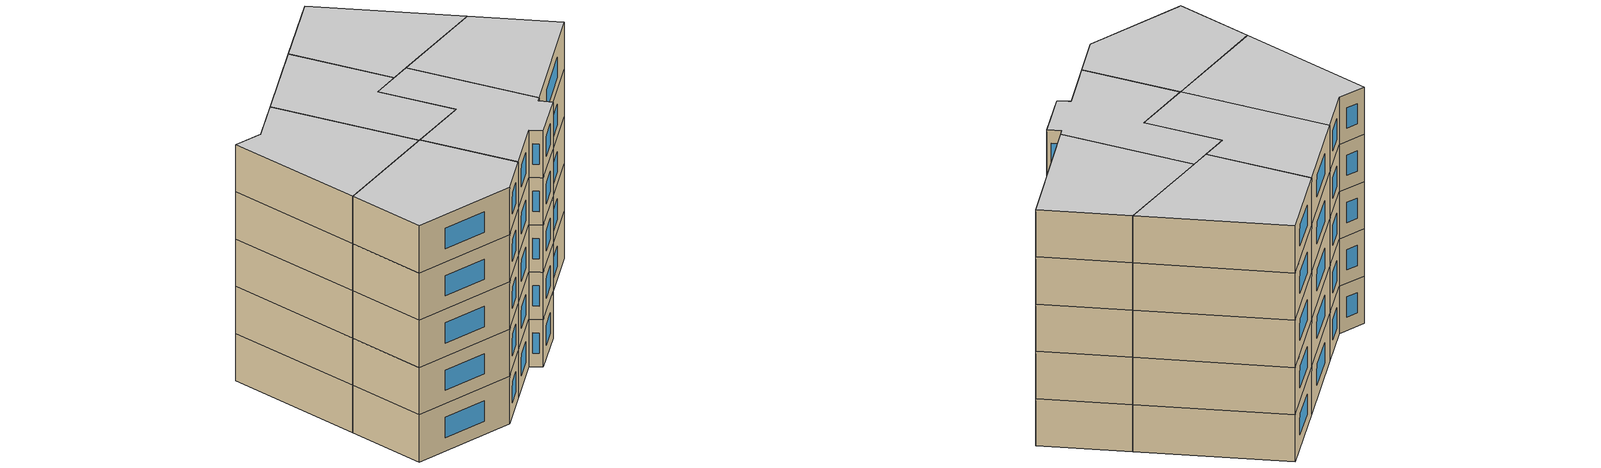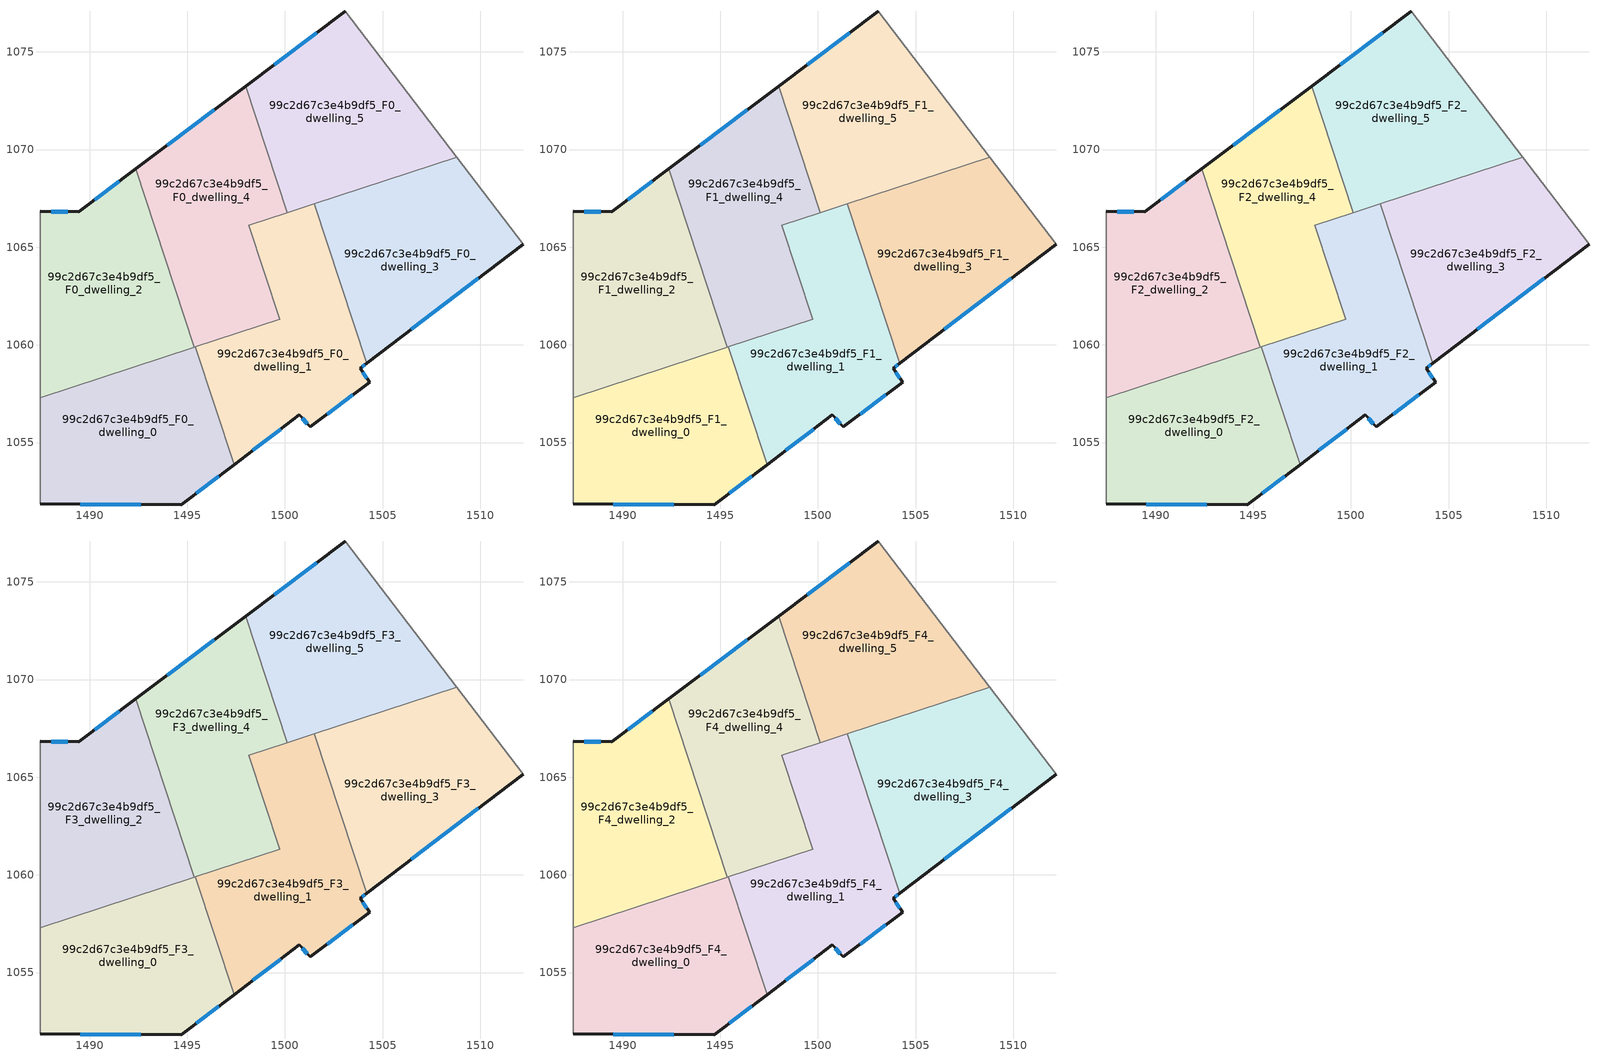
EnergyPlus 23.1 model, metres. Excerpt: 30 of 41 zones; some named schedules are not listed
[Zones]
99c2d67c3e4b9df5_F0_dwelling_0
 floor ground (EU_floor_Construction): 1495.42,1059.91 1497.4,1053.87 1494.7,1051.82 1487.46,1051.86 1487.46,1057.3 z0
 wall outside (EU_wall_Construction): 1487.46,1051.86 1494.7,1051.82 1497.4,1053.87 z0:3
 wall adiabatic (EU_wall_Construction): 1487.46,1057.3 1487.46,1051.86 z0:3
 wall to 99c2d67c3e4b9df5_F0_dwelling_1 (EU_wall_Construction): 1497.4,1053.87 1495.42,1059.91 z0:3
 wall to 99c2d67c3e4b9df5_F0_dwelling_2 (EU_wall_Construction): 1495.36,1059.89 1487.46,1057.3 z0:3
 wall to 99c2d67c3e4b9df5_F0_dwelling_4 (EU_wall_Construction): 1495.42,1059.91 1495.36,1059.89 z0:3
 window (EU_Window_Construction): 1495.47,1052.4 1496.63,1053.29 / 1489.53,1051.85 1492.63,1051.83 z0.86:2.14
99c2d67c3e4b9df5_F0_dwelling_1
 floor ground (EU_floor_Construction): 1501.51,1067.23 1504.19,1059.06 1503.85,1058.8 1504.34,1058.09 1501.3,1055.8 1500.74,1056.42 1497.4,1053.87 1495.42,1059.91 1499.73,1061.32 1498.15,1066.12 z0
 wall outside (EU_wall_Construction): 1497.4,1053.87 1500.74,1056.42 1501.3,1055.8 1504.34,1058.09 1503.85,1058.8 1504.19,1059.06 z0:3
 wall to 99c2d67c3e4b9df5_F0_dwelling_4 (EU_wall_Construction): 1500.11,1066.77 1498.15,1066.12 1499.73,1061.32 1495.42,1059.91 z0:3
 wall to 99c2d67c3e4b9df5_F0_dwelling_3 (EU_wall_Construction): 1504.19,1059.06 1501.51,1067.23 z0:3
 wall to 99c2d67c3e4b9df5_F0_dwelling_5 (EU_wall_Construction): 1501.51,1067.23 1500.11,1066.77 z0:3
 window (EU_Window_Construction): 1502.17,1056.45 1503.47,1057.44 / 1500.9,1056.24 1501.14,1055.98 / 1498.35,1054.6 1499.78,1055.69 / 1503.95,1058.87 1504.09,1058.98 / 1504.2,1058.29 1503.99,1058.59 z0.86:2.14
99c2d67c3e4b9df5_F0_dwelling_2
 floor ground (EU_floor_Construction): 1492.37,1069.01 1495.36,1059.89 1487.46,1057.3 1487.47,1066.83 1489.43,1066.81 z0
 wall outside (EU_wall_Construction): 1492.37,1069.01 1489.43,1066.81 1487.47,1066.83 z0:3
 wall to 99c2d67c3e4b9df5_F0_dwelling_4 (EU_wall_Construction): 1495.36,1059.89 1492.37,1069.01 z0:3
 wall adiabatic (EU_wall_Construction): 1487.47,1066.83 1487.46,1057.3 z0:3
 window (EU_Window_Construction): 1491.53,1068.38 1490.27,1067.44 / 1488.87,1066.82 1488.03,1066.83 z0.86:2.14
99c2d67c3e4b9df5_F0_dwelling_3
 floor ground (EU_floor_Construction): 1508.79,1069.61 1512.19,1065.16 1504.19,1059.06 1501.51,1067.23 z0
 wall outside (EU_wall_Construction): 1504.19,1059.06 1512.19,1065.16 z0:3
 wall adiabatic (EU_wall_Construction): 1512.19,1065.16 1508.79,1069.61 z0:3
 wall to 99c2d67c3e4b9df5_F0_dwelling_5 (EU_wall_Construction): 1508.79,1069.61 1501.51,1067.23 z0:3
 window (EU_Window_Construction): 1506.48,1060.8 1509.9,1063.42 z0.86:2.14
99c2d67c3e4b9df5_F0_dwelling_4
 floor ground (EU_floor_Construction): 1497.99,1073.24 1500.11,1066.77 1498.15,1066.12 1499.73,1061.32 1495.36,1059.89 1492.37,1069.01 z0
 wall outside (EU_wall_Construction): 1497.99,1073.24 1492.37,1069.01 z0:3
 wall to 99c2d67c3e4b9df5_F0_dwelling_5 (EU_wall_Construction): 1500.11,1066.77 1497.99,1073.24 z0:3
 window (EU_Window_Construction): 1496.38,1072.04 1493.97,1070.22 z0.86:2.14
99c2d67c3e4b9df5_F0_dwelling_5
 floor ground (EU_floor_Construction): 1503.09,1077.08 1508.79,1069.61 1500.11,1066.77 1497.99,1073.24 z0
 wall outside (EU_wall_Construction): 1503.09,1077.08 1497.99,1073.24 z0:3
 wall adiabatic (EU_wall_Construction): 1508.79,1069.61 1503.09,1077.08 z0:3
 window (EU_Window_Construction): 1501.64,1075.98 1499.45,1074.34 z0.86:2.14
99c2d67c3e4b9df5_F1_dwelling_0
 floor to 99c2d67c3e4b9df5_F0_dwelling_0 (EU_floor_Construction): 1495.42,1059.91 1497.4,1053.87 1494.7,1051.82 1487.46,1051.86 1487.46,1057.3 z3
 wall outside (EU_wall_Construction): 1487.46,1051.86 1494.7,1051.82 1497.4,1053.87 z3:6
 wall adiabatic (EU_wall_Construction): 1487.46,1057.3 1487.46,1051.86 z3:6
 wall to 99c2d67c3e4b9df5_F1_dwelling_1 (EU_wall_Construction): 1497.4,1053.87 1495.42,1059.91 z3:6
 wall to 99c2d67c3e4b9df5_F1_dwelling_2 (EU_wall_Construction): 1495.36,1059.89 1487.46,1057.3 z3:6
 wall to 99c2d67c3e4b9df5_F1_dwelling_4 (EU_wall_Construction): 1495.42,1059.91 1495.36,1059.89 z3:6
 window (EU_Window_Construction): 1495.47,1052.4 1496.63,1053.29 / 1489.53,1051.85 1492.63,1051.83 z3.86:5.14
99c2d67c3e4b9df5_F1_dwelling_1
 floor to 99c2d67c3e4b9df5_F0_dwelling_1 (EU_floor_Construction): 1501.51,1067.23 1504.19,1059.06 1503.85,1058.8 1504.34,1058.09 1501.3,1055.8 1500.74,1056.42 1497.4,1053.87 1495.42,1059.91 1499.73,1061.32 1498.15,1066.12 z3
 wall outside (EU_wall_Construction): 1497.4,1053.87 1500.74,1056.42 1501.3,1055.8 1504.34,1058.09 1503.85,1058.8 1504.19,1059.06 z3:6
 wall to 99c2d67c3e4b9df5_F1_dwelling_4 (EU_wall_Construction): 1500.11,1066.77 1498.15,1066.12 1499.73,1061.32 1495.42,1059.91 z3:6
 wall to 99c2d67c3e4b9df5_F1_dwelling_3 (EU_wall_Construction): 1504.19,1059.06 1501.51,1067.23 z3:6
 wall to 99c2d67c3e4b9df5_F1_dwelling_5 (EU_wall_Construction): 1501.51,1067.23 1500.11,1066.77 z3:6
 window (EU_Window_Construction): 1502.17,1056.45 1503.47,1057.44 / 1500.9,1056.24 1501.14,1055.98 / 1498.35,1054.6 1499.78,1055.69 / 1503.95,1058.87 1504.09,1058.98 / 1504.2,1058.29 1503.99,1058.59 z3.86:5.14
99c2d67c3e4b9df5_F1_dwelling_2
 floor to 99c2d67c3e4b9df5_F0_dwelling_2 (EU_floor_Construction): 1492.37,1069.01 1495.36,1059.89 1487.46,1057.3 1487.47,1066.83 1489.43,1066.81 z3
 wall outside (EU_wall_Construction): 1492.37,1069.01 1489.43,1066.81 1487.47,1066.83 z3:6
 wall to 99c2d67c3e4b9df5_F1_dwelling_4 (EU_wall_Construction): 1495.36,1059.89 1492.37,1069.01 z3:6
 wall adiabatic (EU_wall_Construction): 1487.47,1066.83 1487.46,1057.3 z3:6
 window (EU_Window_Construction): 1491.53,1068.38 1490.27,1067.44 / 1488.87,1066.82 1488.03,1066.83 z3.86:5.14
99c2d67c3e4b9df5_F1_dwelling_3
 floor to 99c2d67c3e4b9df5_F0_dwelling_3 (EU_floor_Construction): 1508.79,1069.61 1512.19,1065.16 1504.19,1059.06 1501.51,1067.23 z3
 wall outside (EU_wall_Construction): 1504.19,1059.06 1512.19,1065.16 z3:6
 wall adiabatic (EU_wall_Construction): 1512.19,1065.16 1508.79,1069.61 z3:6
 wall to 99c2d67c3e4b9df5_F1_dwelling_5 (EU_wall_Construction): 1508.79,1069.61 1501.51,1067.23 z3:6
 window (EU_Window_Construction): 1506.48,1060.8 1509.9,1063.42 z3.86:5.14
99c2d67c3e4b9df5_F1_dwelling_4
 floor to 99c2d67c3e4b9df5_F0_dwelling_4 (EU_floor_Construction): 1497.99,1073.24 1500.11,1066.77 1498.15,1066.12 1499.73,1061.32 1495.36,1059.89 1492.37,1069.01 z3
 wall outside (EU_wall_Construction): 1497.99,1073.24 1492.37,1069.01 z3:6
 wall to 99c2d67c3e4b9df5_F1_dwelling_5 (EU_wall_Construction): 1500.11,1066.77 1497.99,1073.24 z3:6
 window (EU_Window_Construction): 1496.38,1072.04 1493.97,1070.22 z3.86:5.14
99c2d67c3e4b9df5_F1_dwelling_5
 floor to 99c2d67c3e4b9df5_F0_dwelling_5 (EU_floor_Construction): 1503.09,1077.08 1508.79,1069.61 1500.11,1066.77 1497.99,1073.24 z3
 wall outside (EU_wall_Construction): 1503.09,1077.08 1497.99,1073.24 z3:6
 wall adiabatic (EU_wall_Construction): 1508.79,1069.61 1503.09,1077.08 z3:6
 window (EU_Window_Construction): 1501.64,1075.98 1499.45,1074.34 z3.86:5.14
99c2d67c3e4b9df5_F2_dwelling_0
 floor to 99c2d67c3e4b9df5_F1_dwelling_0 (EU_floor_Construction): 1495.42,1059.91 1497.4,1053.87 1494.7,1051.82 1487.46,1051.86 1487.46,1057.3 z6
 wall outside (EU_wall_Construction): 1487.46,1051.86 1494.7,1051.82 1497.4,1053.87 z6:9
 wall adiabatic (EU_wall_Construction): 1487.46,1057.3 1487.46,1051.86 z6:9
 wall to 99c2d67c3e4b9df5_F2_dwelling_1 (EU_wall_Construction): 1497.4,1053.87 1495.42,1059.91 z6:9
 wall to 99c2d67c3e4b9df5_F2_dwelling_2 (EU_wall_Construction): 1495.36,1059.89 1487.46,1057.3 z6:9
 wall to 99c2d67c3e4b9df5_F2_dwelling_4 (EU_wall_Construction): 1495.42,1059.91 1495.36,1059.89 z6:9
 window (EU_Window_Construction): 1495.47,1052.4 1496.63,1053.29 / 1489.53,1051.85 1492.63,1051.83 z6.86:8.14
99c2d67c3e4b9df5_F2_dwelling_1
 floor to 99c2d67c3e4b9df5_F1_dwelling_1 (EU_floor_Construction): 1501.51,1067.23 1504.19,1059.06 1503.85,1058.8 1504.34,1058.09 1501.3,1055.8 1500.74,1056.42 1497.4,1053.87 1495.42,1059.91 1499.73,1061.32 1498.15,1066.12 z6
 wall outside (EU_wall_Construction): 1497.4,1053.87 1500.74,1056.42 1501.3,1055.8 1504.34,1058.09 1503.85,1058.8 1504.19,1059.06 z6:9
 wall to 99c2d67c3e4b9df5_F2_dwelling_4 (EU_wall_Construction): 1500.11,1066.77 1498.15,1066.12 1499.73,1061.32 1495.42,1059.91 z6:9
 wall to 99c2d67c3e4b9df5_F2_dwelling_3 (EU_wall_Construction): 1504.19,1059.06 1501.51,1067.23 z6:9
 wall to 99c2d67c3e4b9df5_F2_dwelling_5 (EU_wall_Construction): 1501.51,1067.23 1500.11,1066.77 z6:9
 window (EU_Window_Construction): 1502.17,1056.45 1503.47,1057.44 / 1500.9,1056.24 1501.14,1055.98 / 1498.35,1054.6 1499.78,1055.69 / 1503.95,1058.87 1504.09,1058.98 / 1504.2,1058.29 1503.99,1058.59 z6.86:8.14
99c2d67c3e4b9df5_F2_dwelling_2
 floor to 99c2d67c3e4b9df5_F1_dwelling_2 (EU_floor_Construction): 1492.37,1069.01 1495.36,1059.89 1487.46,1057.3 1487.47,1066.83 1489.43,1066.81 z6
 wall outside (EU_wall_Construction): 1492.37,1069.01 1489.43,1066.81 1487.47,1066.83 z6:9
 wall to 99c2d67c3e4b9df5_F2_dwelling_4 (EU_wall_Construction): 1495.36,1059.89 1492.37,1069.01 z6:9
 wall adiabatic (EU_wall_Construction): 1487.47,1066.83 1487.46,1057.3 z6:9
 window (EU_Window_Construction): 1491.53,1068.38 1490.27,1067.44 / 1488.87,1066.82 1488.03,1066.83 z6.86:8.14
99c2d67c3e4b9df5_F2_dwelling_3
 floor to 99c2d67c3e4b9df5_F1_dwelling_3 (EU_floor_Construction): 1508.79,1069.61 1512.19,1065.16 1504.19,1059.06 1501.51,1067.23 z6
 wall outside (EU_wall_Construction): 1504.19,1059.06 1512.19,1065.16 z6:9
 wall adiabatic (EU_wall_Construction): 1512.19,1065.16 1508.79,1069.61 z6:9
 wall to 99c2d67c3e4b9df5_F2_dwelling_5 (EU_wall_Construction): 1508.79,1069.61 1501.51,1067.23 z6:9
 window (EU_Window_Construction): 1506.48,1060.8 1509.9,1063.42 z6.86:8.14
99c2d67c3e4b9df5_F2_dwelling_4
 floor to 99c2d67c3e4b9df5_F1_dwelling_4 (EU_floor_Construction): 1497.99,1073.24 1500.11,1066.77 1498.15,1066.12 1499.73,1061.32 1495.36,1059.89 1492.37,1069.01 z6
 wall outside (EU_wall_Construction): 1497.99,1073.24 1492.37,1069.01 z6:9
 wall to 99c2d67c3e4b9df5_F2_dwelling_5 (EU_wall_Construction): 1500.11,1066.77 1497.99,1073.24 z6:9
 window (EU_Window_Construction): 1496.38,1072.04 1493.97,1070.22 z6.86:8.14
99c2d67c3e4b9df5_F2_dwelling_5
 floor to 99c2d67c3e4b9df5_F1_dwelling_5 (EU_floor_Construction): 1503.09,1077.08 1508.79,1069.61 1500.11,1066.77 1497.99,1073.24 z6
 wall outside (EU_wall_Construction): 1503.09,1077.08 1497.99,1073.24 z6:9
 wall adiabatic (EU_wall_Construction): 1508.79,1069.61 1503.09,1077.08 z6:9
 window (EU_Window_Construction): 1501.64,1075.98 1499.45,1074.34 z6.86:8.14
99c2d67c3e4b9df5_F3_dwelling_0
 floor to 99c2d67c3e4b9df5_F2_dwelling_0 (EU_floor_Construction): 1495.42,1059.91 1497.4,1053.87 1494.7,1051.82 1487.46,1051.86 1487.46,1057.3 z9
 wall outside (EU_wall_Construction): 1487.46,1051.86 1494.7,1051.82 1497.4,1053.87 z9:12
 wall adiabatic (EU_wall_Construction): 1487.46,1057.3 1487.46,1051.86 z9:12
 wall to 99c2d67c3e4b9df5_F3_dwelling_1 (EU_wall_Construction): 1497.4,1053.87 1495.42,1059.91 z9:12
 wall to 99c2d67c3e4b9df5_F3_dwelling_2 (EU_wall_Construction): 1495.36,1059.89 1487.46,1057.3 z9:12
 wall to 99c2d67c3e4b9df5_F3_dwelling_4 (EU_wall_Construction): 1495.42,1059.91 1495.36,1059.89 z9:12
 window (EU_Window_Construction): 1495.47,1052.4 1496.63,1053.29 / 1489.53,1051.85 1492.63,1051.83 z9.86:11.14
99c2d67c3e4b9df5_F3_dwelling_1
 floor to 99c2d67c3e4b9df5_F2_dwelling_1 (EU_floor_Construction): 1501.51,1067.23 1504.19,1059.06 1503.85,1058.8 1504.34,1058.09 1501.3,1055.8 1500.74,1056.42 1497.4,1053.87 1495.42,1059.91 1499.73,1061.32 1498.15,1066.12 z9
 wall outside (EU_wall_Construction): 1497.4,1053.87 1500.74,1056.42 1501.3,1055.8 1504.34,1058.09 1503.85,1058.8 1504.19,1059.06 z9:12
 wall to 99c2d67c3e4b9df5_F3_dwelling_4 (EU_wall_Construction): 1500.11,1066.77 1498.15,1066.12 1499.73,1061.32 1495.42,1059.91 z9:12
 wall to 99c2d67c3e4b9df5_F3_dwelling_3 (EU_wall_Construction): 1504.19,1059.06 1501.51,1067.23 z9:12
 wall to 99c2d67c3e4b9df5_F3_dwelling_5 (EU_wall_Construction): 1501.51,1067.23 1500.11,1066.77 z9:12
 window (EU_Window_Construction): 1502.17,1056.45 1503.47,1057.44 / 1500.9,1056.24 1501.14,1055.98 / 1498.35,1054.6 1499.78,1055.69 / 1503.95,1058.87 1504.09,1058.98 / 1504.2,1058.29 1503.99,1058.59 z9.86:11.14
99c2d67c3e4b9df5_F3_dwelling_2
 floor to 99c2d67c3e4b9df5_F2_dwelling_2 (EU_floor_Construction): 1492.37,1069.01 1495.36,1059.89 1487.46,1057.3 1487.47,1066.83 1489.43,1066.81 z9
 wall outside (EU_wall_Construction): 1492.37,1069.01 1489.43,1066.81 1487.47,1066.83 z9:12
 wall to 99c2d67c3e4b9df5_F3_dwelling_4 (EU_wall_Construction): 1495.36,1059.89 1492.37,1069.01 z9:12
 wall adiabatic (EU_wall_Construction): 1487.47,1066.83 1487.46,1057.3 z9:12
 window (EU_Window_Construction): 1491.53,1068.38 1490.27,1067.44 / 1488.87,1066.82 1488.03,1066.83 z9.86:11.14
99c2d67c3e4b9df5_F3_dwelling_3
 floor to 99c2d67c3e4b9df5_F2_dwelling_3 (EU_floor_Construction): 1508.79,1069.61 1512.19,1065.16 1504.19,1059.06 1501.51,1067.23 z9
 wall outside (EU_wall_Construction): 1504.19,1059.06 1512.19,1065.16 z9:12
 wall adiabatic (EU_wall_Construction): 1512.19,1065.16 1508.79,1069.61 z9:12
 wall to 99c2d67c3e4b9df5_F3_dwelling_5 (EU_wall_Construction): 1508.79,1069.61 1501.51,1067.23 z9:12
 window (EU_Window_Construction): 1506.48,1060.8 1509.9,1063.42 z9.86:11.14
99c2d67c3e4b9df5_F3_dwelling_4
 floor to 99c2d67c3e4b9df5_F2_dwelling_4 (EU_floor_Construction): 1497.99,1073.24 1500.11,1066.77 1498.15,1066.12 1499.73,1061.32 1495.36,1059.89 1492.37,1069.01 z9
 wall outside (EU_wall_Construction): 1497.99,1073.24 1492.37,1069.01 z9:12
 wall to 99c2d67c3e4b9df5_F3_dwelling_5 (EU_wall_Construction): 1500.11,1066.77 1497.99,1073.24 z9:12
 window (EU_Window_Construction): 1496.38,1072.04 1493.97,1070.22 z9.86:11.14
99c2d67c3e4b9df5_F3_dwelling_5
 floor to 99c2d67c3e4b9df5_F2_dwelling_5 (EU_floor_Construction): 1503.09,1077.08 1508.79,1069.61 1500.11,1066.77 1497.99,1073.24 z9
 wall outside (EU_wall_Construction): 1503.09,1077.08 1497.99,1073.24 z9:12
 wall adiabatic (EU_wall_Construction): 1508.79,1069.61 1503.09,1077.08 z9:12
 window (EU_Window_Construction): 1501.64,1075.98 1499.45,1074.34 z9.86:11.14
99c2d67c3e4b9df5_F4_dwelling_0
 floor to 99c2d67c3e4b9df5_F3_dwelling_0 (EU_floor_Construction): 1495.42,1059.91 1497.4,1053.87 1494.7,1051.82 1487.46,1051.86 1487.46,1057.3 z12
 wall outside (EU_wall_Construction): 1487.46,1051.86 1494.7,1051.82 1497.4,1053.87 z12:15
 wall adiabatic (EU_wall_Construction): 1487.46,1057.3 1487.46,1051.86 z12:15
 wall to 99c2d67c3e4b9df5_F4_dwelling_1 (EU_wall_Construction): 1497.4,1053.87 1495.42,1059.91 z12:15
 wall to 99c2d67c3e4b9df5_F4_dwelling_2 (EU_wall_Construction): 1495.36,1059.89 1487.46,1057.3 z12:15
 wall to 99c2d67c3e4b9df5_F4_dwelling_4 (EU_wall_Construction): 1495.42,1059.91 1495.36,1059.89 z12:15
 window (EU_Window_Construction): 1495.47,1052.4 1496.63,1053.29 / 1489.53,1051.85 1492.63,1051.83 z12.86:14.14
 ceiling to 99c2d67c3e4b9df5_F5_dwelling_0 (EU_floor_Construction): 1497.4,1053.87 1495.42,1059.91 1487.46,1057.3 1487.46,1051.86 1494.7,1051.82 z15
99c2d67c3e4b9df5_F4_dwelling_1
 floor to 99c2d67c3e4b9df5_F3_dwelling_1 (EU_floor_Construction): 1501.51,1067.23 1504.19,1059.06 1503.85,1058.8 1504.34,1058.09 1501.3,1055.8 1500.74,1056.42 1497.4,1053.87 1495.42,1059.91 1499.73,1061.32 1498.15,1066.12 z12
 wall outside (EU_wall_Construction): 1497.4,1053.87 1500.74,1056.42 1501.3,1055.8 1504.34,1058.09 1503.85,1058.8 1504.19,1059.06 z12:15
 wall to 99c2d67c3e4b9df5_F4_dwelling_4 (EU_wall_Construction): 1500.11,1066.77 1498.15,1066.12 1499.73,1061.32 1495.42,1059.91 z12:15
 wall to 99c2d67c3e4b9df5_F4_dwelling_3 (EU_wall_Construction): 1504.19,1059.06 1501.51,1067.23 z12:15
 wall to 99c2d67c3e4b9df5_F4_dwelling_5 (EU_wall_Construction): 1501.51,1067.23 1500.11,1066.77 z12:15
 window (EU_Window_Construction): 1502.17,1056.45 1503.47,1057.44 / 1500.9,1056.24 1501.14,1055.98 / 1498.35,1054.6 1499.78,1055.69 / 1503.95,1058.87 1504.09,1058.98 / 1504.2,1058.29 1503.99,1058.59 z12.86:14.14
 ceiling to 99c2d67c3e4b9df5_F5_dwelling_1 (EU_floor_Construction): 1501.3,1055.8 1504.34,1058.09 1503.85,1058.8 1504.19,1059.06 1501.51,1067.23 1498.15,1066.12 1499.73,1061.32 1495.42,1059.91 1497.4,1053.87 1500.74,1056.42 z15
99c2d67c3e4b9df5_F4_dwelling_2
 floor to 99c2d67c3e4b9df5_F3_dwelling_2 (EU_floor_Construction): 1492.37,1069.01 1495.36,1059.89 1487.46,1057.3 1487.47,1066.83 1489.43,1066.81 z12
 wall outside (EU_wall_Construction): 1492.37,1069.01 1489.43,1066.81 1487.47,1066.83 z12:15
 wall to 99c2d67c3e4b9df5_F4_dwelling_4 (EU_wall_Construction): 1495.36,1059.89 1492.37,1069.01 z12:15
 wall adiabatic (EU_wall_Construction): 1487.47,1066.83 1487.46,1057.3 z12:15
 window (EU_Window_Construction): 1491.53,1068.38 1490.27,1067.44 / 1488.87,1066.82 1488.03,1066.83 z12.86:14.14
 ceiling to 99c2d67c3e4b9df5_F5_dwelling_2 (EU_floor_Construction): 1495.36,1059.89 1492.37,1069.01 1489.43,1066.81 1487.47,1066.83 1487.46,1057.3 z15
99c2d67c3e4b9df5_F4_dwelling_3
 floor to 99c2d67c3e4b9df5_F3_dwelling_3 (EU_floor_Construction): 1508.79,1069.61 1512.19,1065.16 1504.19,1059.06 1501.51,1067.23 z12
 wall outside (EU_wall_Construction): 1504.19,1059.06 1512.19,1065.16 z12:15
 wall adiabatic (EU_wall_Construction): 1512.19,1065.16 1508.79,1069.61 z12:15
 wall to 99c2d67c3e4b9df5_F4_dwelling_5 (EU_wall_Construction): 1508.79,1069.61 1501.51,1067.23 z12:15
 window (EU_Window_Construction): 1506.48,1060.8 1509.9,1063.42 z12.86:14.14
 ceiling to 99c2d67c3e4b9df5_F5_dwelling_3 (EU_floor_Construction): 1512.19,1065.16 1508.79,1069.61 1501.51,1067.23 1504.19,1059.06 z15
99c2d67c3e4b9df5_F4_dwelling_4
 floor to 99c2d67c3e4b9df5_F3_dwelling_4 (EU_floor_Construction): 1497.99,1073.24 1500.11,1066.77 1498.15,1066.12 1499.73,1061.32 1495.36,1059.89 1492.37,1069.01 z12
 wall outside (EU_wall_Construction): 1497.99,1073.24 1492.37,1069.01 z12:15
 wall to 99c2d67c3e4b9df5_F4_dwelling_5 (EU_wall_Construction): 1500.11,1066.77 1497.99,1073.24 z12:15
 window (EU_Window_Construction): 1496.38,1072.04 1493.97,1070.22 z12.86:14.14
 ceiling to 99c2d67c3e4b9df5_F5_dwelling_4 (EU_floor_Construction): 1499.73,1061.32 1498.15,1066.12 1500.11,1066.77 1497.99,1073.24 1492.37,1069.01 1495.36,1059.89 z15
99c2d67c3e4b9df5_F4_dwelling_5
 floor to 99c2d67c3e4b9df5_F3_dwelling_5 (EU_floor_Construction): 1503.09,1077.08 1508.79,1069.61 1500.11,1066.77 1497.99,1073.24 z12
 wall outside (EU_wall_Construction): 1503.09,1077.08 1497.99,1073.24 z12:15
 wall adiabatic (EU_wall_Construction): 1508.79,1069.61 1503.09,1077.08 z12:15
 window (EU_Window_Construction): 1501.64,1075.98 1499.45,1074.34 z12.86:14.14
 ceiling to 99c2d67c3e4b9df5_F5_dwelling_5 (EU_floor_Construction): 1508.79,1069.61 1503.09,1077.08 1497.99,1073.24 1500.11,1066.77 z15
[Building]
EU S2 Campaign: North Axis=0; Terrain=City; Solar Distribution=FullExterior
[Site:Location]
Helsinki-Vantaa.AP: Latitude=60.317; Longitude=24.963; Time Zone=2; Elevation=54.6
[SizingPeriod:WeatherFileDays]
AnnualSizingPeriod: Begin Month=1; Begin Day of Month=1; End Month=12; End Day of Month=31; Day of Week for Start Day=Monday; Use Weather File Daylight Saving Period=No; Use Weather File Rain and Snow Indicators=No
[MATERIAL]
EU_InternalMass_Material: Roughness=MediumRough; Thickness=0.1; Conductivity=1; Density=1800; Specific Heat=900; Thermal Absorptance=0.9; Solar Absorptance=0.7; Visible Absorptance=0.7
[MATERIAL:NOMASS] Roughness=MediumRough; Thermal Absorptance=0.9; Solar Absorptance=0.7; Visible Absorptance=0.7
Name | Thermal Resistance
EU_wall_NoMass | 1.10183
EU_floor_NoMass | 1.70606
[WINDOWMATERIAL:SIMPLEGLAZINGSYSTEM]
EU_Window_SimpleGlazing: UFactor=3.11035; Solar Heat Gain Coefficient=0.8; Visible Transmittance=0.8
[CONSTRUCTION]
EU_wall_Construction: EU_wall_NoMass
EU_floor_Construction: EU_floor_NoMass
EU_Window_Construction: EU_Window_SimpleGlazing
EU_InternalMass_Construction: EU_InternalMass_Material
[ZONE] Type=1; Multiplier=1; Ceiling Height=autocalculate; Floor Area=autocalculate; Part of Total Floor Area=Yes
Name | Volume
99c2d67c3e4b9df5_F0_dwelling_0; 99c2d67c3e4b9df5_F1_dwelling_0; 99c2d67c3e4b9df5_F2_dwelling_0; 99c2d67c3e4b9df5_F3_dwelling_0; 99c2d67c3e4b9df5_F4_dwelling_0 | 183.261
99c2d67c3e4b9df5_F0_dwelling_1; 99c2d67c3e4b9df5_F1_dwelling_1; 99c2d67c3e4b9df5_F2_dwelling_1; 99c2d67c3e4b9df5_F3_dwelling_1; 99c2d67c3e4b9df5_F4_dwelling_1 | 183.266
99c2d67c3e4b9df5_F0_dwelling_2; 99c2d67c3e4b9df5_F1_dwelling_2; 99c2d67c3e4b9df5_F2_dwelling_2; 99c2d67c3e4b9df5_F3_dwelling_2; 99c2d67c3e4b9df5_F4_dwelling_2 | 183.258
99c2d67c3e4b9df5_F0_dwelling_3; 99c2d67c3e4b9df5_F1_dwelling_3; 99c2d67c3e4b9df5_F2_dwelling_3; 99c2d67c3e4b9df5_F3_dwelling_3; 99c2d67c3e4b9df5_F4_dwelling_3 | 183.272
99c2d67c3e4b9df5_F0_dwelling_4; 99c2d67c3e4b9df5_F1_dwelling_4; 99c2d67c3e4b9df5_F2_dwelling_4; 99c2d67c3e4b9df5_F3_dwelling_4; 99c2d67c3e4b9df5_F4_dwelling_4 | 183.245
99c2d67c3e4b9df5_F0_dwelling_5; 99c2d67c3e4b9df5_F1_dwelling_5; 99c2d67c3e4b9df5_F2_dwelling_5; 99c2d67c3e4b9df5_F3_dwelling_5; 99c2d67c3e4b9df5_F4_dwelling_5 | 183.264
[INTERNALMASS] Construction=EU_InternalMass_Construction
Name | Zone or ZoneList | Surface Area
99c2d67c3e4b9df5_F0_dwelling_0_EU_InternalMass | 99c2d67c3e4b9df5_F0_dwelling_0 | 61.0871
99c2d67c3e4b9df5_F0_dwelling_1_EU_InternalMass | 99c2d67c3e4b9df5_F0_dwelling_1 | 61.0884
99c2d67c3e4b9df5_F0_dwelling_2_EU_InternalMass | 99c2d67c3e4b9df5_F0_dwelling_2 | 61.0822
99c2d67c3e4b9df5_F0_dwelling_3_EU_InternalMass | 99c2d67c3e4b9df5_F0_dwelling_3 | 61.0911
99c2d67c3e4b9df5_F0_dwelling_4_EU_InternalMass | 99c2d67c3e4b9df5_F0_dwelling_4 | 61.0822
99c2d67c3e4b9df5_F0_dwelling_5_EU_InternalMass | 99c2d67c3e4b9df5_F0_dwelling_5 | 61.0862
99c2d67c3e4b9df5_F1_dwelling_0_EU_InternalMass | 99c2d67c3e4b9df5_F1_dwelling_0 | 61.0871
99c2d67c3e4b9df5_F1_dwelling_1_EU_InternalMass | 99c2d67c3e4b9df5_F1_dwelling_1 | 61.0884
99c2d67c3e4b9df5_F1_dwelling_2_EU_InternalMass | 99c2d67c3e4b9df5_F1_dwelling_2 | 61.0822
99c2d67c3e4b9df5_F1_dwelling_3_EU_InternalMass | 99c2d67c3e4b9df5_F1_dwelling_3 | 61.0911
99c2d67c3e4b9df5_F1_dwelling_4_EU_InternalMass | 99c2d67c3e4b9df5_F1_dwelling_4 | 61.0822
99c2d67c3e4b9df5_F1_dwelling_5_EU_InternalMass | 99c2d67c3e4b9df5_F1_dwelling_5 | 61.0862
99c2d67c3e4b9df5_F2_dwelling_0_EU_InternalMass | 99c2d67c3e4b9df5_F2_dwelling_0 | 61.0871
99c2d67c3e4b9df5_F2_dwelling_1_EU_InternalMass | 99c2d67c3e4b9df5_F2_dwelling_1 | 61.0884
99c2d67c3e4b9df5_F2_dwelling_2_EU_InternalMass | 99c2d67c3e4b9df5_F2_dwelling_2 | 61.0822
99c2d67c3e4b9df5_F2_dwelling_3_EU_InternalMass | 99c2d67c3e4b9df5_F2_dwelling_3 | 61.0911
99c2d67c3e4b9df5_F2_dwelling_4_EU_InternalMass | 99c2d67c3e4b9df5_F2_dwelling_4 | 61.0822
99c2d67c3e4b9df5_F2_dwelling_5_EU_InternalMass | 99c2d67c3e4b9df5_F2_dwelling_5 | 61.0862
99c2d67c3e4b9df5_F3_dwelling_0_EU_InternalMass | 99c2d67c3e4b9df5_F3_dwelling_0 | 61.0871
99c2d67c3e4b9df5_F3_dwelling_1_EU_InternalMass | 99c2d67c3e4b9df5_F3_dwelling_1 | 61.0884
99c2d67c3e4b9df5_F3_dwelling_2_EU_InternalMass | 99c2d67c3e4b9df5_F3_dwelling_2 | 61.0822
99c2d67c3e4b9df5_F3_dwelling_3_EU_InternalMass | 99c2d67c3e4b9df5_F3_dwelling_3 | 61.0911
99c2d67c3e4b9df5_F3_dwelling_4_EU_InternalMass | 99c2d67c3e4b9df5_F3_dwelling_4 | 61.0822
99c2d67c3e4b9df5_F3_dwelling_5_EU_InternalMass | 99c2d67c3e4b9df5_F3_dwelling_5 | 61.0862
99c2d67c3e4b9df5_F4_dwelling_0_EU_InternalMass | 99c2d67c3e4b9df5_F4_dwelling_0 | 61.0871
99c2d67c3e4b9df5_F4_dwelling_1_EU_InternalMass | 99c2d67c3e4b9df5_F4_dwelling_1 | 61.0884
99c2d67c3e4b9df5_F4_dwelling_2_EU_InternalMass | 99c2d67c3e4b9df5_F4_dwelling_2 | 61.0822
99c2d67c3e4b9df5_F4_dwelling_3_EU_InternalMass | 99c2d67c3e4b9df5_F4_dwelling_3 | 61.0911
99c2d67c3e4b9df5_F4_dwelling_4_EU_InternalMass | 99c2d67c3e4b9df5_F4_dwelling_4 | 61.0822
99c2d67c3e4b9df5_F4_dwelling_5_EU_InternalMass | 99c2d67c3e4b9df5_F4_dwelling_5 | 61.0862
[OTHEREQUIPMENT] Fuel Type=Electricity; Design Level Calculation Method=Watts/Area; Power per Zone Floor Area=1; Fraction Latent=0; Fraction Radiant=0; Fraction Lost=0; Carbon Dioxide Generation Rate=0; EndUse Subcategory=EU_Step8_InternalGains
Name | Zone or ZoneList or Space or SpaceList | Schedule
EU_Step8_InternalGain_99c2d67c3e4b9df5_F0_dwelling_0_f000 | 99c2d67c3e4b9df5_F0_dwelling_0 | EU_Step8_GainSchedule_99c2d67c3e4b9df5_F0_dwelling_0_f000
EU_Step8_InternalGain_99c2d67c3e4b9df5_F0_dwelling_1_f000 | 99c2d67c3e4b9df5_F0_dwelling_1 | EU_Step8_GainSchedule_99c2d67c3e4b9df5_F0_dwelling_1_f000
EU_Step8_InternalGain_99c2d67c3e4b9df5_F0_dwelling_2_f000 | 99c2d67c3e4b9df5_F0_dwelling_2 | EU_Step8_GainSchedule_99c2d67c3e4b9df5_F0_dwelling_2_f000
EU_Step8_InternalGain_99c2d67c3e4b9df5_F0_dwelling_3_f000 | 99c2d67c3e4b9df5_F0_dwelling_3 | EU_Step8_GainSchedule_99c2d67c3e4b9df5_F0_dwelling_3_f000
EU_Step8_InternalGain_99c2d67c3e4b9df5_F0_dwelling_4_f000 | 99c2d67c3e4b9df5_F0_dwelling_4 | EU_Step8_GainSchedule_99c2d67c3e4b9df5_F0_dwelling_4_f000
EU_Step8_InternalGain_99c2d67c3e4b9df5_F0_dwelling_5_f000 | 99c2d67c3e4b9df5_F0_dwelling_5 | EU_Step8_GainSchedule_99c2d67c3e4b9df5_F0_dwelling_5_f000
EU_Step8_InternalGain_99c2d67c3e4b9df5_F1_dwelling_0_f000 | 99c2d67c3e4b9df5_F1_dwelling_0 | EU_Step8_GainSchedule_99c2d67c3e4b9df5_F1_dwelling_0_f000
EU_Step8_InternalGain_99c2d67c3e4b9df5_F1_dwelling_1_f000 | 99c2d67c3e4b9df5_F1_dwelling_1 | EU_Step8_GainSchedule_99c2d67c3e4b9df5_F1_dwelling_1_f000
EU_Step8_InternalGain_99c2d67c3e4b9df5_F1_dwelling_2_f000 | 99c2d67c3e4b9df5_F1_dwelling_2 | EU_Step8_GainSchedule_99c2d67c3e4b9df5_F1_dwelling_2_f000
EU_Step8_InternalGain_99c2d67c3e4b9df5_F1_dwelling_3_f000 | 99c2d67c3e4b9df5_F1_dwelling_3 | EU_Step8_GainSchedule_99c2d67c3e4b9df5_F1_dwelling_3_f000
EU_Step8_InternalGain_99c2d67c3e4b9df5_F1_dwelling_4_f000 | 99c2d67c3e4b9df5_F1_dwelling_4 | EU_Step8_GainSchedule_99c2d67c3e4b9df5_F1_dwelling_4_f000
EU_Step8_InternalGain_99c2d67c3e4b9df5_F1_dwelling_5_f000 | 99c2d67c3e4b9df5_F1_dwelling_5 | EU_Step8_GainSchedule_99c2d67c3e4b9df5_F1_dwelling_5_f000
EU_Step8_InternalGain_99c2d67c3e4b9df5_F2_dwelling_0_f000 | 99c2d67c3e4b9df5_F2_dwelling_0 | EU_Step8_GainSchedule_99c2d67c3e4b9df5_F2_dwelling_0_f000
EU_Step8_InternalGain_99c2d67c3e4b9df5_F2_dwelling_1_f000 | 99c2d67c3e4b9df5_F2_dwelling_1 | EU_Step8_GainSchedule_99c2d67c3e4b9df5_F2_dwelling_1_f000
EU_Step8_InternalGain_99c2d67c3e4b9df5_F2_dwelling_2_f000 | 99c2d67c3e4b9df5_F2_dwelling_2 | EU_Step8_GainSchedule_99c2d67c3e4b9df5_F2_dwelling_2_f000
EU_Step8_InternalGain_99c2d67c3e4b9df5_F2_dwelling_3_f000 | 99c2d67c3e4b9df5_F2_dwelling_3 | EU_Step8_GainSchedule_99c2d67c3e4b9df5_F2_dwelling_3_f000
EU_Step8_InternalGain_99c2d67c3e4b9df5_F2_dwelling_4_f000 | 99c2d67c3e4b9df5_F2_dwelling_4 | EU_Step8_GainSchedule_99c2d67c3e4b9df5_F2_dwelling_4_f000
EU_Step8_InternalGain_99c2d67c3e4b9df5_F2_dwelling_5_f000 | 99c2d67c3e4b9df5_F2_dwelling_5 | EU_Step8_GainSchedule_99c2d67c3e4b9df5_F2_dwelling_5_f000
EU_Step8_InternalGain_99c2d67c3e4b9df5_F3_dwelling_0_f000 | 99c2d67c3e4b9df5_F3_dwelling_0 | EU_Step8_GainSchedule_99c2d67c3e4b9df5_F3_dwelling_0_f000
EU_Step8_InternalGain_99c2d67c3e4b9df5_F3_dwelling_1_f000 | 99c2d67c3e4b9df5_F3_dwelling_1 | EU_Step8_GainSchedule_99c2d67c3e4b9df5_F3_dwelling_1_f000
EU_Step8_InternalGain_99c2d67c3e4b9df5_F3_dwelling_2_f000 | 99c2d67c3e4b9df5_F3_dwelling_2 | EU_Step8_GainSchedule_99c2d67c3e4b9df5_F3_dwelling_2_f000
EU_Step8_InternalGain_99c2d67c3e4b9df5_F3_dwelling_3_f000 | 99c2d67c3e4b9df5_F3_dwelling_3 | EU_Step8_GainSchedule_99c2d67c3e4b9df5_F3_dwelling_3_f000
EU_Step8_InternalGain_99c2d67c3e4b9df5_F3_dwelling_4_f000 | 99c2d67c3e4b9df5_F3_dwelling_4 | EU_Step8_GainSchedule_99c2d67c3e4b9df5_F3_dwelling_4_f000
EU_Step8_InternalGain_99c2d67c3e4b9df5_F3_dwelling_5_f000 | 99c2d67c3e4b9df5_F3_dwelling_5 | EU_Step8_GainSchedule_99c2d67c3e4b9df5_F3_dwelling_5_f000
EU_Step8_InternalGain_99c2d67c3e4b9df5_F4_dwelling_0_f000 | 99c2d67c3e4b9df5_F4_dwelling_0 | EU_Step8_GainSchedule_99c2d67c3e4b9df5_F4_dwelling_0_f000
EU_Step8_InternalGain_99c2d67c3e4b9df5_F4_dwelling_1_f000 | 99c2d67c3e4b9df5_F4_dwelling_1 | EU_Step8_GainSchedule_99c2d67c3e4b9df5_F4_dwelling_1_f000
EU_Step8_InternalGain_99c2d67c3e4b9df5_F4_dwelling_2_f000 | 99c2d67c3e4b9df5_F4_dwelling_2 | EU_Step8_GainSchedule_99c2d67c3e4b9df5_F4_dwelling_2_f000
EU_Step8_InternalGain_99c2d67c3e4b9df5_F4_dwelling_3_f000 | 99c2d67c3e4b9df5_F4_dwelling_3 | EU_Step8_GainSchedule_99c2d67c3e4b9df5_F4_dwelling_3_f000
EU_Step8_InternalGain_99c2d67c3e4b9df5_F4_dwelling_4_f000 | 99c2d67c3e4b9df5_F4_dwelling_4 | EU_Step8_GainSchedule_99c2d67c3e4b9df5_F4_dwelling_4_f000
EU_Step8_InternalGain_99c2d67c3e4b9df5_F4_dwelling_5_f000 | 99c2d67c3e4b9df5_F4_dwelling_5 | EU_Step8_GainSchedule_99c2d67c3e4b9df5_F4_dwelling_5_f000
[ZONEVENTILATION:DESIGNFLOWRATE] Schedule=EU_AlwaysOn; Design Flow Rate Calculation Method=AirChanges/Hour; Air Changes per Hour=0.756316; Ventilation Type=Natural; Fan Pressure Rise=0; Fan Total Efficiency=1; Constant Term Coefficient=1; Temperature Term Coefficient=0; Velocity Term Coefficient=0; Velocity Squared Term Coefficient=0; Minimum Indoor Temperature=-100; Maximum Indoor Temperature=100; Delta Temperature=-100; Minimum Outdoor Temperature=-100; Maximum Outdoor Temperature=100; Maximum Wind Speed=40
Name | Zone or ZoneList or Space or SpaceList
EU_ConstantAir_99c2d67c3e4b9df5_F0_dwelling_0 | 99c2d67c3e4b9df5_F0_dwelling_0
EU_ConstantAir_99c2d67c3e4b9df5_F0_dwelling_1 | 99c2d67c3e4b9df5_F0_dwelling_1
EU_ConstantAir_99c2d67c3e4b9df5_F0_dwelling_2 | 99c2d67c3e4b9df5_F0_dwelling_2
EU_ConstantAir_99c2d67c3e4b9df5_F0_dwelling_3 | 99c2d67c3e4b9df5_F0_dwelling_3
EU_ConstantAir_99c2d67c3e4b9df5_F0_dwelling_4 | 99c2d67c3e4b9df5_F0_dwelling_4
EU_ConstantAir_99c2d67c3e4b9df5_F0_dwelling_5 | 99c2d67c3e4b9df5_F0_dwelling_5
EU_ConstantAir_99c2d67c3e4b9df5_F1_dwelling_0 | 99c2d67c3e4b9df5_F1_dwelling_0
EU_ConstantAir_99c2d67c3e4b9df5_F1_dwelling_1 | 99c2d67c3e4b9df5_F1_dwelling_1
EU_ConstantAir_99c2d67c3e4b9df5_F1_dwelling_2 | 99c2d67c3e4b9df5_F1_dwelling_2
EU_ConstantAir_99c2d67c3e4b9df5_F1_dwelling_3 | 99c2d67c3e4b9df5_F1_dwelling_3
EU_ConstantAir_99c2d67c3e4b9df5_F1_dwelling_4 | 99c2d67c3e4b9df5_F1_dwelling_4
EU_ConstantAir_99c2d67c3e4b9df5_F1_dwelling_5 | 99c2d67c3e4b9df5_F1_dwelling_5
EU_ConstantAir_99c2d67c3e4b9df5_F2_dwelling_0 | 99c2d67c3e4b9df5_F2_dwelling_0
EU_ConstantAir_99c2d67c3e4b9df5_F2_dwelling_1 | 99c2d67c3e4b9df5_F2_dwelling_1
EU_ConstantAir_99c2d67c3e4b9df5_F2_dwelling_2 | 99c2d67c3e4b9df5_F2_dwelling_2
EU_ConstantAir_99c2d67c3e4b9df5_F2_dwelling_3 | 99c2d67c3e4b9df5_F2_dwelling_3
EU_ConstantAir_99c2d67c3e4b9df5_F2_dwelling_4 | 99c2d67c3e4b9df5_F2_dwelling_4
EU_ConstantAir_99c2d67c3e4b9df5_F2_dwelling_5 | 99c2d67c3e4b9df5_F2_dwelling_5
EU_ConstantAir_99c2d67c3e4b9df5_F3_dwelling_0 | 99c2d67c3e4b9df5_F3_dwelling_0
EU_ConstantAir_99c2d67c3e4b9df5_F3_dwelling_1 | 99c2d67c3e4b9df5_F3_dwelling_1
EU_ConstantAir_99c2d67c3e4b9df5_F3_dwelling_2 | 99c2d67c3e4b9df5_F3_dwelling_2
EU_ConstantAir_99c2d67c3e4b9df5_F3_dwelling_3 | 99c2d67c3e4b9df5_F3_dwelling_3
EU_ConstantAir_99c2d67c3e4b9df5_F3_dwelling_4 | 99c2d67c3e4b9df5_F3_dwelling_4
EU_ConstantAir_99c2d67c3e4b9df5_F3_dwelling_5 | 99c2d67c3e4b9df5_F3_dwelling_5
EU_ConstantAir_99c2d67c3e4b9df5_F4_dwelling_0 | 99c2d67c3e4b9df5_F4_dwelling_0
EU_ConstantAir_99c2d67c3e4b9df5_F4_dwelling_1 | 99c2d67c3e4b9df5_F4_dwelling_1
EU_ConstantAir_99c2d67c3e4b9df5_F4_dwelling_2 | 99c2d67c3e4b9df5_F4_dwelling_2
EU_ConstantAir_99c2d67c3e4b9df5_F4_dwelling_3 | 99c2d67c3e4b9df5_F4_dwelling_3
EU_ConstantAir_99c2d67c3e4b9df5_F4_dwelling_4 | 99c2d67c3e4b9df5_F4_dwelling_4
EU_ConstantAir_99c2d67c3e4b9df5_F4_dwelling_5 | 99c2d67c3e4b9df5_F4_dwelling_5
[HVACTEMPLATE:ZONE:IDEALLOADSAIRSYSTEM] System Availability Schedule=EU_AlwaysOn; Maximum Heating Supply Air Temperature=50; Minimum Cooling Supply Air Temperature=13; Maximum Heating Supply Air Humidity Ratio=0.0156; Minimum Cooling Supply Air Humidity Ratio=0.0077; Heating Limit=NoLimit; Cooling Limit=NoLimit; Heating Availability Schedule=EU_AlwaysOn; Cooling Availability Schedule=EU_CoolingOff; Dehumidification Control Type=ConstantSensibleHeatRatio; Cooling Sensible Heat Ratio=0.7; Dehumidification Setpoint=60; Humidification Control Type=None; Humidification Setpoint=30; Outdoor Air Method=None; Outdoor Air Flow Rate per Person=0.00944; Outdoor Air Flow Rate per Zone Floor Area=0; Outdoor Air Flow Rate per Zone=0; Demand Controlled Ventilation Type=None; Outdoor Air Economizer Type=NoEconomizer; Heat Recovery Type=None; Sensible Heat Recovery Effectiveness=0.7; Latent Heat Recovery Effectiveness=0.65
Name | Template Thermostat
99c2d67c3e4b9df5_F0_dwelling_0 | EU_HeatOnly_99c2d67c3e4b9df5_F0_dwelling_0
99c2d67c3e4b9df5_F0_dwelling_1 | EU_HeatOnly_99c2d67c3e4b9df5_F0_dwelling_1
99c2d67c3e4b9df5_F0_dwelling_2 | EU_HeatOnly_99c2d67c3e4b9df5_F0_dwelling_2
99c2d67c3e4b9df5_F0_dwelling_3 | EU_HeatOnly_99c2d67c3e4b9df5_F0_dwelling_3
99c2d67c3e4b9df5_F0_dwelling_4 | EU_HeatOnly_99c2d67c3e4b9df5_F0_dwelling_4
99c2d67c3e4b9df5_F0_dwelling_5 | EU_HeatOnly_99c2d67c3e4b9df5_F0_dwelling_5
99c2d67c3e4b9df5_F1_dwelling_0 | EU_HeatOnly_99c2d67c3e4b9df5_F1_dwelling_0
99c2d67c3e4b9df5_F1_dwelling_1 | EU_HeatOnly_99c2d67c3e4b9df5_F1_dwelling_1
99c2d67c3e4b9df5_F1_dwelling_2 | EU_HeatOnly_99c2d67c3e4b9df5_F1_dwelling_2
99c2d67c3e4b9df5_F1_dwelling_3 | EU_HeatOnly_99c2d67c3e4b9df5_F1_dwelling_3
99c2d67c3e4b9df5_F1_dwelling_4 | EU_HeatOnly_99c2d67c3e4b9df5_F1_dwelling_4
99c2d67c3e4b9df5_F1_dwelling_5 | EU_HeatOnly_99c2d67c3e4b9df5_F1_dwelling_5
99c2d67c3e4b9df5_F2_dwelling_0 | EU_HeatOnly_99c2d67c3e4b9df5_F2_dwelling_0
99c2d67c3e4b9df5_F2_dwelling_1 | EU_HeatOnly_99c2d67c3e4b9df5_F2_dwelling_1
99c2d67c3e4b9df5_F2_dwelling_2 | EU_HeatOnly_99c2d67c3e4b9df5_F2_dwelling_2
99c2d67c3e4b9df5_F2_dwelling_3 | EU_HeatOnly_99c2d67c3e4b9df5_F2_dwelling_3
99c2d67c3e4b9df5_F2_dwelling_4 | EU_HeatOnly_99c2d67c3e4b9df5_F2_dwelling_4
99c2d67c3e4b9df5_F2_dwelling_5 | EU_HeatOnly_99c2d67c3e4b9df5_F2_dwelling_5
99c2d67c3e4b9df5_F3_dwelling_0 | EU_HeatOnly_99c2d67c3e4b9df5_F3_dwelling_0
99c2d67c3e4b9df5_F3_dwelling_1 | EU_HeatOnly_99c2d67c3e4b9df5_F3_dwelling_1
99c2d67c3e4b9df5_F3_dwelling_2 | EU_HeatOnly_99c2d67c3e4b9df5_F3_dwelling_2
99c2d67c3e4b9df5_F3_dwelling_3 | EU_HeatOnly_99c2d67c3e4b9df5_F3_dwelling_3
99c2d67c3e4b9df5_F3_dwelling_4 | EU_HeatOnly_99c2d67c3e4b9df5_F3_dwelling_4
99c2d67c3e4b9df5_F3_dwelling_5 | EU_HeatOnly_99c2d67c3e4b9df5_F3_dwelling_5
99c2d67c3e4b9df5_F4_dwelling_0 | EU_HeatOnly_99c2d67c3e4b9df5_F4_dwelling_0
99c2d67c3e4b9df5_F4_dwelling_1 | EU_HeatOnly_99c2d67c3e4b9df5_F4_dwelling_1
99c2d67c3e4b9df5_F4_dwelling_2 | EU_HeatOnly_99c2d67c3e4b9df5_F4_dwelling_2
99c2d67c3e4b9df5_F4_dwelling_3 | EU_HeatOnly_99c2d67c3e4b9df5_F4_dwelling_3
99c2d67c3e4b9df5_F4_dwelling_4 | EU_HeatOnly_99c2d67c3e4b9df5_F4_dwelling_4
99c2d67c3e4b9df5_F4_dwelling_5 | EU_HeatOnly_99c2d67c3e4b9df5_F4_dwelling_5
[SIZING:ZONE] Zone Cooling Design Supply Air Temperature Input Method=SupplyAirTemperature; Zone Cooling Design Supply Air Temperature=13; Zone Heating Design Supply Air Temperature Input Method=SupplyAirTemperature; Zone Heating Design Supply Air Temperature=50; Zone Cooling Design Supply Air Humidity Ratio=0.008; Zone Heating Design Supply Air Humidity Ratio=0.008; Cooling Design Air Flow Method=DesignDay; Cooling Design Air Flow Rate=0; Cooling Minimum Air Flow per Zone Floor Area=0.000762; Cooling Minimum Air Flow=0; Cooling Minimum Air Flow Fraction=0.2; Heating Design Air Flow Method=DesignDay; Heating Design Air Flow Rate=0; Heating Maximum Air Flow per Zone Floor Area=0.002032; Heating Maximum Air Flow=0.141576; Heating Maximum Air Flow Fraction=0.3; Account for Dedicated Outdoor Air System=No; Dedicated Outdoor Air System Control Strategy=NeutralSupplyAir; Dedicated Outdoor Air Low Setpoint Temperature for Design=autosize; Dedicated Outdoor Air High Setpoint Temperature for Design=autosize; Zone Load Sizing Method=Sensible Load Only No Latent Load; Zone Latent Cooling Design Supply Air Humidity Ratio Input Method=HumidityRatioDifference; Zone Cooling Design Supply Air Humidity Ratio Difference=0.005; Zone Latent Heating Design Supply Air Humidity Ratio Input Method=HumidityRatioDifference; Zone Humidification Design Supply Air Humidity Ratio Difference=0.005
99c2d67c3e4b9df5_F0_dwelling_0; 99c2d67c3e4b9df5_F0_dwelling_1; 99c2d67c3e4b9df5_F0_dwelling_2; 99c2d67c3e4b9df5_F0_dwelling_3; 99c2d67c3e4b9df5_F0_dwelling_4; 99c2d67c3e4b9df5_F0_dwelling_5; 99c2d67c3e4b9df5_F1_dwelling_0; 99c2d67c3e4b9df5_F1_dwelling_1; 99c2d67c3e4b9df5_F1_dwelling_2; 99c2d67c3e4b9df5_F1_dwelling_3; 99c2d67c3e4b9df5_F1_dwelling_4; 99c2d67c3e4b9df5_F1_dwelling_5; 99c2d67c3e4b9df5_F2_dwelling_0; 99c2d67c3e4b9df5_F2_dwelling_1; 99c2d67c3e4b9df5_F2_dwelling_2; 99c2d67c3e4b9df5_F2_dwelling_3; 99c2d67c3e4b9df5_F2_dwelling_4; 99c2d67c3e4b9df5_F2_dwelling_5; 99c2d67c3e4b9df5_F3_dwelling_0; 99c2d67c3e4b9df5_F3_dwelling_1; 99c2d67c3e4b9df5_F3_dwelling_2; 99c2d67c3e4b9df5_F3_dwelling_3; 99c2d67c3e4b9df5_F3_dwelling_4; 99c2d67c3e4b9df5_F3_dwelling_5; 99c2d67c3e4b9df5_F4_dwelling_0; 99c2d67c3e4b9df5_F4_dwelling_1; 99c2d67c3e4b9df5_F4_dwelling_2; 99c2d67c3e4b9df5_F4_dwelling_3; 99c2d67c3e4b9df5_F4_dwelling_4; 99c2d67c3e4b9df5_F4_dwelling_5
[SCHEDULE:FILE] Column Number=1; Rows to Skip at Top=0; Number of Hours of Data=8760; Column Separator=Comma; Interpolate to Timestep=No; Minutes per Item=60; Adjust Schedule for Daylight Savings=Yes
Name | File
EU_Step8_GainSchedule_99c2d67c3e4b9df5_F0_dwelling_0_f000 | ../../schedules/99c2d67c3e4b9df5/99c2d67c3e4b9df5_F0_dwelling_0_f000_gain.csv
EU_Step8_GainSchedule_99c2d67c3e4b9df5_F0_dwelling_1_f000 | ../../schedules/99c2d67c3e4b9df5/99c2d67c3e4b9df5_F0_dwelling_1_f000_gain.csv
EU_Step8_GainSchedule_99c2d67c3e4b9df5_F0_dwelling_2_f000 | ../../schedules/99c2d67c3e4b9df5/99c2d67c3e4b9df5_F0_dwelling_2_f000_gain.csv
EU_Step8_GainSchedule_99c2d67c3e4b9df5_F0_dwelling_3_f000 | ../../schedules/99c2d67c3e4b9df5/99c2d67c3e4b9df5_F0_dwelling_3_f000_gain.csv
EU_Step8_GainSchedule_99c2d67c3e4b9df5_F0_dwelling_4_f000 | ../../schedules/99c2d67c3e4b9df5/99c2d67c3e4b9df5_F0_dwelling_4_f000_gain.csv
EU_Step8_GainSchedule_99c2d67c3e4b9df5_F0_dwelling_5_f000 | ../../schedules/99c2d67c3e4b9df5/99c2d67c3e4b9df5_F0_dwelling_5_f000_gain.csv
EU_Step8_GainSchedule_99c2d67c3e4b9df5_F1_dwelling_0_f000 | ../../schedules/99c2d67c3e4b9df5/99c2d67c3e4b9df5_F1_dwelling_0_f000_gain.csv
EU_Step8_GainSchedule_99c2d67c3e4b9df5_F1_dwelling_1_f000 | ../../schedules/99c2d67c3e4b9df5/99c2d67c3e4b9df5_F1_dwelling_1_f000_gain.csv
EU_Step8_GainSchedule_99c2d67c3e4b9df5_F1_dwelling_2_f000 | ../../schedules/99c2d67c3e4b9df5/99c2d67c3e4b9df5_F1_dwelling_2_f000_gain.csv
EU_Step8_GainSchedule_99c2d67c3e4b9df5_F1_dwelling_3_f000 | ../../schedules/99c2d67c3e4b9df5/99c2d67c3e4b9df5_F1_dwelling_3_f000_gain.csv
EU_Step8_GainSchedule_99c2d67c3e4b9df5_F1_dwelling_4_f000 | ../../schedules/99c2d67c3e4b9df5/99c2d67c3e4b9df5_F1_dwelling_4_f000_gain.csv
EU_Step8_GainSchedule_99c2d67c3e4b9df5_F1_dwelling_5_f000 | ../../schedules/99c2d67c3e4b9df5/99c2d67c3e4b9df5_F1_dwelling_5_f000_gain.csv
EU_Step8_GainSchedule_99c2d67c3e4b9df5_F2_dwelling_0_f000 | ../../schedules/99c2d67c3e4b9df5/99c2d67c3e4b9df5_F2_dwelling_0_f000_gain.csv
EU_Step8_GainSchedule_99c2d67c3e4b9df5_F2_dwelling_1_f000 | ../../schedules/99c2d67c3e4b9df5/99c2d67c3e4b9df5_F2_dwelling_1_f000_gain.csv
EU_Step8_GainSchedule_99c2d67c3e4b9df5_F2_dwelling_2_f000 | ../../schedules/99c2d67c3e4b9df5/99c2d67c3e4b9df5_F2_dwelling_2_f000_gain.csv
EU_Step8_GainSchedule_99c2d67c3e4b9df5_F2_dwelling_3_f000 | ../../schedules/99c2d67c3e4b9df5/99c2d67c3e4b9df5_F2_dwelling_3_f000_gain.csv
EU_Step8_GainSchedule_99c2d67c3e4b9df5_F2_dwelling_4_f000 | ../../schedules/99c2d67c3e4b9df5/99c2d67c3e4b9df5_F2_dwelling_4_f000_gain.csv
EU_Step8_GainSchedule_99c2d67c3e4b9df5_F2_dwelling_5_f000 | ../../schedules/99c2d67c3e4b9df5/99c2d67c3e4b9df5_F2_dwelling_5_f000_gain.csv
EU_Step8_GainSchedule_99c2d67c3e4b9df5_F3_dwelling_0_f000 | ../../schedules/99c2d67c3e4b9df5/99c2d67c3e4b9df5_F3_dwelling_0_f000_gain.csv
EU_Step8_GainSchedule_99c2d67c3e4b9df5_F3_dwelling_1_f000 | ../../schedules/99c2d67c3e4b9df5/99c2d67c3e4b9df5_F3_dwelling_1_f000_gain.csv
EU_Step8_GainSchedule_99c2d67c3e4b9df5_F3_dwelling_2_f000 | ../../schedules/99c2d67c3e4b9df5/99c2d67c3e4b9df5_F3_dwelling_2_f000_gain.csv
